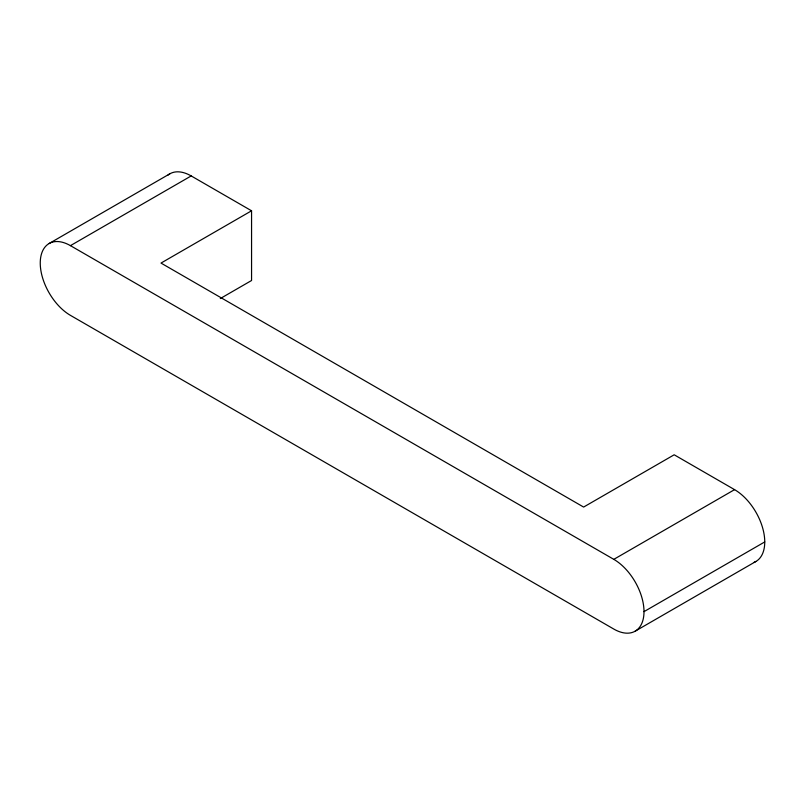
<?xml version="1.0" encoding="UTF-8"?>
<svg xmlns="http://www.w3.org/2000/svg" width="805" height="805" viewBox="0 0 805 805"><rect width="100%" height="100%" fill="white"/><g stroke="black" fill="none" stroke-linecap="round" stroke-linejoin="round"><path stroke-width="1.21" d="M49.095 243.533L169.845 173.81M764.75 541.926L644 611.639A42.695 24.653 60 0 1 613.812 629.067L70.438 315.359A42.695 24.653 60 0 1 40.25 263.074A42.695 24.653 60 0 1 70.438 245.646L191.188 175.933L251.563 210.789L251.563 280.502L220.298 298.554M251.563 210.789L161 263.074L583.625 507.07L674.188 454.785L734.563 489.641A42.695 24.653 60 0 1 762.929 528.955A42.695 24.653 60 0 1 753.973 562.403M70.438 245.646L613.812 559.354L734.563 489.641M635.155 631.19L755.905 561.467M613.812 559.354A42.695 24.653 60 0 1 644 611.639M168.064 175.027A42.695 24.653 60 0 1 191.188 175.933"/></g></svg>
